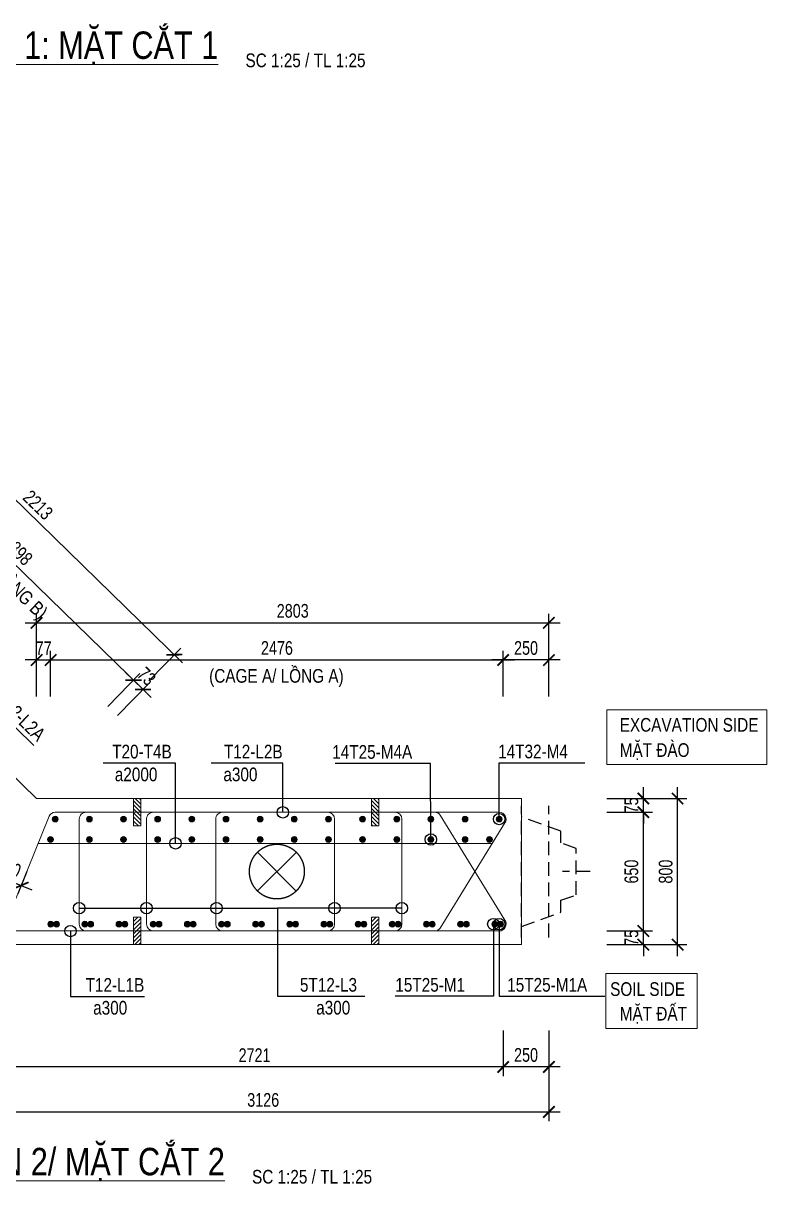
# Model space of a CAD drawing. Header units: millimetres. Extents: x 2611025 to 4139346, y -89870 to 101087.
# Drawn here: x 3756656 to 3772927, y -43568 to -18153 of the extents above; entities that cross this region are included whole.
import ezdxf
from ezdxf.enums import TextEntityAlignment as Align

# ---------------------------------------------------------------- set-up
doc = ezdxf.new("R2010")
doc.units = ezdxf.units.MM
doc.header["$LTSCALE"] = 1200
doc.header["$PDMODE"] = 35
doc.linetypes.add('CENTER', pattern=[2, 1.25, -0.25, 0.25, -0.25])
doc.linetypes.add('HIDDEN', pattern=[0.375, 0.25, -0.125])
for name, color, linetype in [('2', 3, 'Continuous'), ('CDC.04.HIDDEN', 8, 'HIDDEN'), ('MIE', 5, 'HIDDEN')]:
    doc.layers.add(name, color=color, linetype=linetype)
for name, color, linetype, lineweight in [('5', 5, 'Continuous', 13), ('BOUND', 3, 'Continuous', 20), ('CWS', 8, 'HIDDEN', 9), ('ENOTE', 2, 'Continuous', 15), ('GRID', 74, 'CENTER', 15), ('K-THUOC', 1, 'Continuous', 18), ('LEADER', 8, 'Continuous', 9), ('MCT', 6, 'Continuous', 20), ('TEXTEN', 3, 'Continuous', 13), ('TEXTMA', 2, 'Continuous', 13), ('TEXTVN', 2, 'Continuous', 20), ('TIE', 4, 'Continuous', 13)]:
    doc.layers.add(name, color=color, linetype=linetype, lineweight=lineweight)
doc.styles.add('DB_Arial', font='arial.ttf', dxfattribs={"width": 0.8})
doc.styles.add('SMTEXT', font='arial.ttf', dxfattribs={"width": 0.75})
doc.dimstyles.new('BSV25', dxfattribs={"dimtxt": 300, "dimasz": 250, "dimexe": 200, "dimexo": 0, "dimgap": 108, "dimtad": 1, "dimdec": 0, "dimlfac": 0.25, "dimdsep": 46, "dimtxsty": 'SMTEXT', "dimblk": 'ARCHTICK', "dimcen": 100, "dimdle": 250, "dimclrd": 256, "dimclre": 256, "dimclrt": 2, "dimadec": 0, "dimazin": 0, "dimtfac": 1, "dimtdec": 0, "dimtix": 1, "dimtmove": 2, "dimatfit": 3, "dimfxl": 800, "dimfxlon": 1, "dimtolj": 1, "dimtzin": 0, "dimarcsym": 0})

# ---------------------------------------------------------------- blocks, each defined once
blk = doc.blocks.new('mct1')
at = {"lineweight": 9}
h = blk.add_hatch(color=256, dxfattribs=at)
h.dxf.hatch_style = 1
h.paths.add_polyline_path([(-16, 0, 1), (16, 0, 1)])
blk.add_circle((0, 0), 16, dxfattribs=at)
blk = doc.blocks.new('_ArchTick')
at = {"color": 0, "linetype": 'ByBlock', "const_width": 0.15}
blk.add_lwpolyline([(-0.5, -0.5), (0.5, 0.5)], dxfattribs=at)
blk = doc.blocks.new('*D1222')
at = {"layer": 'Defpoints', "color": 0, "transparency": 16777216}
for p in [(3767619.285764405, -35131.32623170863), (3770976.381766507, -35131.32623170863), (3767619.285764405, -38331.32623170863)]:
    blk.add_point(p, dxfattribs=at)
at = {"layer": 'K-THUOC', "lineweight": -2, "transparency": 16777216}
for p, q in [((3770976.381766507, -38581.32623170863), (3770976.381766507, -34881.32623170863)), ((3770176.381766507, -35131.32623170863), (3771176.381766507, -35131.32623170863)), ((3770176.381766507, -38331.32623170863), (3771176.381766507, -38331.32623170863))]:
    blk.add_line(p, q, dxfattribs=at)
at = {"layer": 'K-THUOC', "lineweight": -2, "transparency": 16777216, "xscale": 250, "yscale": 250, "zscale": 250}
for p, rotation in [((3770976.381766507, -35131.32623170863), 90), ((3770976.381766507, -38331.32623170863), 270)]:
    blk.add_blockref('_ArchTick', p, dxfattribs=dict(at, rotation=rotation))
at = {"layer": 'K-THUOC', "color": 2, "transparency": 16777216, "insert": (3770715.20987019, -36731.32623170803), "char_height": 300, "attachment_point": 5, "rotation": 90, "style": 'SMTEXT'}
blk.add_mtext('\\A1;800', dxfattribs=at)
blk = doc.blocks.new('*D1223')
at = {"layer": 'Defpoints', "color": 0, "transparency": 16777216}
for p in [(3767619.285764405, -38031.32623170863), (3770226.381766507, -38031.32623170863), (3767619.285764405, -38331.32623170863)]:
    blk.add_point(p, dxfattribs=at)
at = {"layer": 'K-THUOC', "lineweight": -2, "transparency": 16777216}
for p, q in [((3770226.381766507, -38031.32623170863), (3770226.381766507, -37781.32623170863)), ((3769426.381766507, -38031.32623170863), (3770426.381766507, -38031.32623170863)), ((3770226.381766507, -38331.32623170863), (3770226.381766507, -38031.32623170863)), ((3769426.381766507, -38331.32623170863), (3770426.381766507, -38331.32623170863)), ((3770226.381766507, -38331.32623170863), (3770226.381766507, -38581.32623170863))]:
    blk.add_line(p, q, dxfattribs=at)
at = {"layer": 'K-THUOC', "lineweight": -2, "transparency": 16777216, "xscale": 250, "yscale": 250, "zscale": 250}
for p, rotation in [((3770226.381766507, -38031.32623170863), 270), ((3770226.381766507, -38331.32623170863), 90)]:
    blk.add_blockref('_ArchTick', p, dxfattribs=dict(at, rotation=rotation))
at = {"layer": 'K-THUOC', "color": 2, "transparency": 16777216, "insert": (3769965.823785606, -38181.32623170803), "char_height": 300, "attachment_point": 5, "rotation": 90, "style": 'SMTEXT'}
blk.add_mtext('\\A1;75', dxfattribs=at)
blk = doc.blocks.new('*D1224')
at = {"layer": 'Defpoints', "color": 0, "transparency": 16777216}
for p in [(3767619.285764405, -35431.32623170863), (3770226.381766507, -35431.32623170863), (3767619.285764405, -38031.32623170863)]:
    blk.add_point(p, dxfattribs=at)
at = {"layer": 'K-THUOC', "lineweight": -2, "transparency": 16777216}
for p, q in [((3770226.381766507, -38281.32623170863), (3770226.381766507, -35181.32623170863)), ((3769426.381766507, -35431.32623170863), (3770426.381766507, -35431.32623170863)), ((3769426.381766507, -38031.32623170863), (3770426.381766507, -38031.32623170863))]:
    blk.add_line(p, q, dxfattribs=at)
at = {"layer": 'K-THUOC', "lineweight": -2, "transparency": 16777216, "xscale": 250, "yscale": 250, "zscale": 250}
for p, rotation in [((3770226.381766507, -35431.32623170863), 90), ((3770226.381766507, -38031.32623170863), 270)]:
    blk.add_blockref('_ArchTick', p, dxfattribs=dict(at, rotation=rotation))
at = {"layer": 'K-THUOC', "color": 2, "transparency": 16777216, "insert": (3769965.20987019, -36731.32623170803), "char_height": 300, "attachment_point": 5, "rotation": 90, "style": 'SMTEXT'}
blk.add_mtext('\\A1;650', dxfattribs=at)
blk = doc.blocks.new('*D1225')
at = {"layer": 'Defpoints', "color": 0, "transparency": 16777216}
for p in [(3767619.285764405, -35131.32623170863), (3770226.381766507, -35131.32623170863), (3767619.285764405, -35431.32623170863)]:
    blk.add_point(p, dxfattribs=at)
at = {"layer": 'K-THUOC', "lineweight": -2, "transparency": 16777216}
for p, q in [((3770226.381766507, -35131.32623170863), (3770226.381766507, -34881.32623170863)), ((3769426.381766507, -35131.32623170863), (3770426.381766507, -35131.32623170863)), ((3770226.381766507, -35431.32623170863), (3770226.381766507, -35131.32623170863)), ((3769426.381766507, -35431.32623170863), (3770426.381766507, -35431.32623170863)), ((3770226.381766507, -35431.32623170863), (3770226.381766507, -35681.32623170863))]:
    blk.add_line(p, q, dxfattribs=at)
at = {"layer": 'K-THUOC', "lineweight": -2, "transparency": 16777216, "xscale": 250, "yscale": 250, "zscale": 250}
for p, rotation in [((3770226.381766507, -35131.32623170863), 270), ((3770226.381766507, -35431.32623170863), 90)]:
    blk.add_blockref('_ArchTick', p, dxfattribs=dict(at, rotation=rotation))
at = {"layer": 'K-THUOC', "color": 2, "transparency": 16777216, "insert": (3769965.823785606, -35281.32623170803), "char_height": 300, "attachment_point": 5, "rotation": 90, "style": 'SMTEXT'}
blk.add_mtext('\\A1;75', dxfattribs=at)
blk = doc.blocks.new('sp')
at = {"layer": '5', "lineweight": 20}
h = blk.add_hatch(dxfattribs=at)
h.set_pattern_fill('ANSI31', color=256, scale=500)
h.set_pattern_definition([(45, (0, 0), (-44.19417382415922, 44.19417382415922), [])])
h.paths.add_polyline_path([(80, 300), (-80, 300), (-80, -300), (80, -300)])
blk.add_lwpolyline([(-80, -300), (80, -300), (80, 300), (-80, 300)], close=True, dxfattribs=at)
blk = doc.blocks.new('tremie')
at = {"layer": 'MIE', "color": 74, "ltscale": 1000}
for p, q in [((424.2640687227249, -424.2640687111998), (-424.2640687087551, 424.2640687113162)), ((424.2640687217936, 424.2640687118983), (-424.2640687078238, -424.2640687117819))]:
    blk.add_line(p, q, dxfattribs=at)
at = {"layer": 'MIE', "ltscale": 500}
blk.add_circle((0, 0), 600, dxfattribs=at)
blk = doc.blocks.new('*D1342')
at = {"layer": 'Defpoints', "color": 0, "transparency": 16777216}
for p in [(3755994.478497312, -36427.61090330384), (3756735.150953821, -36726.82951667719), (3756611.048945527, -37034.02611218649)]:
    blk.add_point(p, dxfattribs=at)
at = {"layer": 'K-THUOC', "lineweight": -2, "transparency": 16777216}
for p, q in [((3755994.478497312, -36427.61090330384), (3755795.462161961, -36920.24709437368)), ((3755638.576994566, -36641.16458999296), (3756842.848439978, -37127.66902100644)), ((3756735.150953821, -36726.82951667719), (3756536.13461847, -37219.46570774727))]:
    blk.add_line(p, q, dxfattribs=at)
at = {"layer": 'K-THUOC', "lineweight": -2, "transparency": 16777216, "xscale": 250, "yscale": 250, "zscale": 250}
for p, rotation in [((3755870.376489017, -36734.80749881291), 158.0021602386664), ((3756611.048945527, -37034.02611218649), 338.0021602386664)]:
    blk.add_blockref('_ArchTick', p, dxfattribs=dict(at, rotation=rotation))
at = {"layer": 'K-THUOC', "color": 2, "transparency": 16777216, "insert": (3756338.540301564, -36642.2587513756), "char_height": 300, "attachment_point": 5, "rotation": 338.0021602386664, "style": 'SMTEXT'}
blk.add_mtext('\\A1;200', dxfattribs=at)
blk = doc.blocks.new('*U1212')
at = {"layer": 'MCT', "xscale": -4, "yscale": 4, "zscale": 4, "rotation": 180}
blk.add_blockref('mct1', (0, 0), dxfattribs=at)
blk = doc.blocks.new('*U1213')
at = {"layer": '2', "color": 0, "linetype": 'ByBlock', "lineweight": -2, "transparency": 16777216}
for p in [(0, 0), (747.3746517461079, 0), (1494.749303492216, 0), (2242.123955238324, 0), (2989.498606984432, 0), (3736.873258730539, 0), (4484.247910476648, 0), (5231.622562222756, 0), (5978.997213968863, 0), (6726.371865714971, 0), (7473.746517461079, 0), (8221.121169207187, 0), (8968.495820953296, 0), (9715.870472699404, 0)]:
    blk.add_blockref('*U1212', p, dxfattribs=at)
blk = doc.blocks.new('*U1214')
at = {"layer": 'MCT', "xscale": -4, "yscale": 4, "zscale": 4, "rotation": 180}
blk.add_blockref('mct1', (0, 0), dxfattribs=at)
blk = doc.blocks.new('*U1215')
at = {"layer": '2', "color": 0, "linetype": 'ByBlock', "lineweight": -2, "transparency": 16777216}
for p in [(0, 0), (747.3746517461079, 0), (1494.749303492216, 0), (2242.123955238324, 0), (2989.498606984432, 0), (3736.873258730539, 0), (4484.247910476648, 0), (5231.622562222756, 0), (5978.997213968863, 0), (6726.371865714971, 0), (7473.746517461079, 0), (8221.121169207187, 0), (8968.495820953296, 0), (9715.870472699404, 0)]:
    blk.add_blockref('*U1214', p, dxfattribs=at)
blk = doc.blocks.new('*U1216')
at = {"layer": 'MCT', "xscale": -4, "yscale": 4, "zscale": 4, "rotation": 180}
blk.add_blockref('mct1', (0, 0), dxfattribs=at)
blk = doc.blocks.new('*U1217')
at = {"layer": '2', "color": 0, "linetype": 'ByBlock', "lineweight": -2, "transparency": 16777216}
for p in [(0, 0), (747.3746517461079, 0), (1494.749303492216, 0), (2242.123955238324, 0), (2989.498606984432, 0), (3736.873258730539, 0), (4484.247910476648, 0), (5231.622562222756, 0), (5978.997213968863, 0), (6726.371865714971, 0), (7473.746517461079, 0), (8221.121169207187, 0), (8968.495820953296, 0), (9715.870472699404, 0)]:
    blk.add_blockref('*U1216', p, dxfattribs=at)
blk = doc.blocks.new('cws800')
at = {"layer": 'CDC.04.HIDDEN'}
for p, q in [((-599.9999999998836, 1440.217173506608), (-599.9999999998836, -1440.217173506608)), ((0, 1440.217173506608), (0, -1440.217173506608))]:
    blk.add_line(p, q, dxfattribs=at)
for points in [[(0, 1200), (-860, 888.2171735063894), (-860, 627.473455327563), (-1199.999999999767, 507.1904364598886), (-1199.999999999767, -507.1904364598886), (-859.9999999997672, -627.473455327854), (-859.9999999997672, -888.217173506433), (0, -1200)], [(-1499.999999999767, 0), (-899.9999999997672, 0)]]:
    blk.add_lwpolyline(points, dxfattribs=at)
blk = doc.blocks.new('*D1447')
at = {"layer": 'Defpoints', "color": 0, "transparency": 16777216}
for p in [(3767159.245732358, -32097.68626491539), (3757255.991036091, -35131.32623170491), (3767159.245732358, -35581.32623168692)]:
    blk.add_point(p, dxfattribs=at)
at = {"layer": 'K-THUOC', "lineweight": -2, "transparency": 16777216}
for p, q in [((3757255.991036091, -32897.68626491539), (3757255.991036091, -31897.68626491539)), ((3767159.245732358, -32897.68626491539), (3767159.245732358, -31897.68626491539)), ((3757005.991036091, -32097.68626491539), (3767409.245732358, -32097.68626491539))]:
    blk.add_line(p, q, dxfattribs=at)
at = {"layer": 'K-THUOC', "lineweight": -2, "transparency": 16777216, "xscale": 250, "yscale": 250, "zscale": 250, "rotation": 180}
blk.add_blockref('_ArchTick', (3757255.991036091, -32097.68626491539), dxfattribs=at)
at = {"layer": 'K-THUOC', "lineweight": -2, "transparency": 16777216, "xscale": 250, "yscale": 250, "zscale": 250}
blk.add_blockref('_ArchTick', (3767159.245732358, -32097.68626491539), dxfattribs=at)
at = {"layer": 'K-THUOC', "color": 2, "transparency": 16777216, "insert": (3762207.618384225, -31836.51436859888), "char_height": 300, "attachment_point": 5, "style": 'SMTEXT'}
blk.add_mtext('\\A1;2476', dxfattribs=at)
blk = doc.blocks.new('*D1448')
at = {"layer": 'Defpoints', "color": 0, "transparency": 16777216}
for p in [(3767159.245732358, -32097.68626491539), (3768159.245732359, -35131.32623170491), (3767159.245732358, -35581.32623168692)]:
    blk.add_point(p, dxfattribs=at)
at = {"layer": 'K-THUOC', "lineweight": -2, "transparency": 16777216}
for p, q in [((3767159.245732358, -32897.68626491539), (3767159.245732358, -31897.68626491539)), ((3768159.245732359, -32897.68626491539), (3768159.245732359, -31897.68626491539)), ((3768409.245732359, -32097.68626491539), (3766909.245732358, -32097.68626491539))]:
    blk.add_line(p, q, dxfattribs=at)
at = {"layer": 'K-THUOC', "lineweight": -2, "transparency": 16777216, "xscale": 250, "yscale": 250, "zscale": 250, "rotation": 180}
blk.add_blockref('_ArchTick', (3767159.245732358, -32097.68626491539), dxfattribs=at)
at = {"layer": 'K-THUOC', "lineweight": -2, "transparency": 16777216, "xscale": 250, "yscale": 250, "zscale": 250}
blk.add_blockref('_ArchTick', (3768159.245732359, -32097.68626491539), dxfattribs=at)
at = {"layer": 'K-THUOC', "color": 2, "transparency": 16777216, "insert": (3767659.245732359, -31836.51436859888), "char_height": 300, "attachment_point": 5, "style": 'SMTEXT'}
blk.add_mtext('\\A1;250', dxfattribs=at)
blk = doc.blocks.new('*D1449')
at = {"layer": 'Defpoints', "color": 0, "transparency": 16777216}
for p in [(3751197.115370833, -29737.13724681991), (3759068.899400213, -32540.28554985113), (3756739.321193351, -34927.38420626568)]:
    blk.add_point(p, dxfattribs=at)
at = {"layer": 'K-THUOC', "lineweight": -2, "transparency": 16777216}
for p, q in [((3753077.121692351, -27810.711016129), (3753775.553286317, -27095.03419762058)), ((3753456.947762896, -27063.56166283088), (3759247.81860484, -32714.89344834257)), ((3758510.15412504, -33112.82700465783), (3759208.585719006, -32397.1501861494))]:
    blk.add_line(p, q, dxfattribs=at)
at = {"layer": 'K-THUOC', "lineweight": -2, "transparency": 16777216, "xscale": 250, "yscale": 250, "zscale": 250}
for p, rotation in [((3753635.866967523, -27238.16956132231), 135.698694382983), ((3759068.899400213, -32540.28554985113), 315.698694382983)]:
    blk.add_blockref('_ArchTick', p, dxfattribs=dict(at, rotation=rotation))
at = {"layer": 'K-THUOC', "color": 2, "transparency": 16777216, "insert": (3756534.793887712, -29702.31288374728), "char_height": 300, "attachment_point": 5, "rotation": 315.69869438298304, "style": 'SMTEXT'}
blk.add_mtext('\\A1;1898', dxfattribs=at)
blk = doc.blocks.new('*D1451')
at = {"layer": 'Defpoints', "color": 0, "transparency": 16777216}
for p in [(3759277.877031216, -32744.22757529118), (3756739.321193351, -34927.38420626568), (3756948.298824354, -35131.32623170526)]:
    blk.add_point(p, dxfattribs=at)
at = {"layer": 'K-THUOC', "lineweight": -2, "transparency": 16777216}
for p, q in [((3758510.154125039, -33112.82700465969), (3759208.585719004, -32397.1501861515)), ((3759068.899400211, -32540.28554985323), (3758889.980195585, -32365.6776513618)), ((3758719.131756043, -33316.76903009764), (3759417.563350009, -32601.09221158945)), ((3759068.899400211, -32540.28554985323), (3759277.877031216, -32744.22757529118)), ((3759277.877031216, -32744.22757529118), (3759456.796235843, -32918.83547378262))]:
    blk.add_line(p, q, dxfattribs=at)
at = {"layer": 'K-THUOC', "lineweight": -2, "transparency": 16777216, "xscale": 250, "yscale": 250, "zscale": 250}
for p, rotation in [((3759068.899400211, -32540.28554985323), 315.698694382983), ((3759277.877031216, -32744.22757529118), 135.698694382983)]:
    blk.add_blockref('_ArchTick', p, dxfattribs=dict(at, rotation=rotation))
at = {"layer": 'K-THUOC', "color": 2, "transparency": 16777216, "insert": (3759355.870382545, -32455.26866322756), "char_height": 300, "attachment_point": 5, "rotation": 315.69869438298304, "style": 'SMTEXT'}
blk.add_mtext('\\A1;73', dxfattribs=at)
blk = doc.blocks.new('*D1456')
at = {"layer": 'Defpoints', "color": 0, "transparency": 16777216}
for p in [(3767159.243352923, -37882.17111357115), (3768159.245732358, -38171.54340520414), (3767159.243352923, -41009.82056712767)]:
    blk.add_point(p, dxfattribs=at)
at = {"layer": 'K-THUOC', "lineweight": -2, "transparency": 16777216}
for p, q in [((3767159.243352923, -40209.82056712767), (3767159.243352923, -41209.82056712767)), ((3768159.245732358, -40209.82056712767), (3768159.245732358, -41209.82056712767)), ((3768409.245732358, -41009.82056712767), (3766909.243352923, -41009.82056712767))]:
    blk.add_line(p, q, dxfattribs=at)
at = {"layer": 'K-THUOC', "lineweight": -2, "transparency": 16777216, "xscale": 250, "yscale": 250, "zscale": 250, "rotation": 180}
blk.add_blockref('_ArchTick', (3767159.243352923, -41009.82056712767), dxfattribs=at)
at = {"layer": 'K-THUOC', "lineweight": -2, "transparency": 16777216, "xscale": 250, "yscale": 250, "zscale": 250}
blk.add_blockref('_ArchTick', (3768159.245732358, -41009.82056712767), dxfattribs=at)
at = {"layer": 'K-THUOC', "color": 2, "transparency": 16777216, "insert": (3767659.244542641, -40748.64867081116), "char_height": 300, "attachment_point": 5, "style": 'SMTEXT'}
blk.add_mtext('\\A1;250', dxfattribs=at)
blk = doc.blocks.new('*D1457')
at = {"layer": 'Defpoints', "color": 0, "transparency": 16777216}
for p in [(3767159.243352923, -37882.17111357115), (3756276.637379336, -38331.32623169001), (3756276.637379336, -41009.82056712767)]:
    blk.add_point(p, dxfattribs=at)
at = {"layer": 'K-THUOC', "lineweight": -2, "transparency": 16777216}
for p, q in [((3756276.637379336, -40209.82056712767), (3756276.637379336, -41209.82056712767)), ((3767159.243352923, -40209.82056712767), (3767159.243352923, -41209.82056712767)), ((3767409.243352923, -41009.82056712767), (3756026.637379336, -41009.82056712767))]:
    blk.add_line(p, q, dxfattribs=at)
at = {"layer": 'K-THUOC', "lineweight": -2, "transparency": 16777216, "xscale": 250, "yscale": 250, "zscale": 250, "rotation": 180}
blk.add_blockref('_ArchTick', (3756276.637379336, -41009.82056712767), dxfattribs=at)
at = {"layer": 'K-THUOC', "lineweight": -2, "transparency": 16777216, "xscale": 250, "yscale": 250, "zscale": 250}
blk.add_blockref('_ArchTick', (3767159.243352923, -41009.82056712767), dxfattribs=at)
at = {"layer": 'K-THUOC', "color": 2, "transparency": 16777216, "insert": (3761717.940366129, -40751.20665171157), "char_height": 300, "attachment_point": 5, "style": 'SMTEXT'}
blk.add_mtext('\\A1;2721', dxfattribs=at)
blk = doc.blocks.new('*D1459')
at = {"layer": 'Defpoints', "color": 0, "transparency": 16777216}
for p in [(3755655.555244775, -38331.32623169001), (3768159.245732358, -38171.5434052042), (3768159.245732358, -41994.74938533828)]:
    blk.add_point(p, dxfattribs=at)
at = {"layer": 'K-THUOC', "lineweight": -2, "transparency": 16777216}
for p, q in [((3755655.555244775, -41194.74938533828), (3755655.555244775, -42194.74938533828)), ((3768159.245732358, -41194.74938533828), (3768159.245732358, -42194.74938533828)), ((3755405.555244775, -41994.74938533828), (3768409.245732358, -41994.74938533828))]:
    blk.add_line(p, q, dxfattribs=at)
at = {"layer": 'K-THUOC', "lineweight": -2, "transparency": 16777216, "xscale": 250, "yscale": 250, "zscale": 250, "rotation": 180}
blk.add_blockref('_ArchTick', (3755655.555244775, -41994.74938533828), dxfattribs=at)
at = {"layer": 'K-THUOC', "lineweight": -2, "transparency": 16777216, "xscale": 250, "yscale": 250, "zscale": 250}
blk.add_blockref('_ArchTick', (3768159.245732358, -41994.74938533828), dxfattribs=at)
at = {"layer": 'K-THUOC', "color": 2, "transparency": 16777216, "insert": (3761907.400488567, -41733.47516978575), "char_height": 300, "attachment_point": 5, "style": 'SMTEXT'}
blk.add_mtext('\\A1;3126', dxfattribs=at)
blk = doc.blocks.new('*D1460')
at = {"layer": 'Defpoints', "color": 0, "transparency": 16777216}
for p in [(3750583.448081877, -28919.8453865971), (3759963.154566672, -31981.89487018879), (3756918.240397958, -35101.99210479669)]:
    blk.add_point(p, dxfattribs=at)
at = {"layer": 'K-THUOC', "lineweight": -2, "transparency": 16777216}
for p, q in [((3753069.61697537, -26372.28960684524), (3753768.048569336, -25656.61278833682)), ((3753449.443045916, -25625.14025354688), (3760142.073771299, -32156.50276868045)), ((3759404.409291499, -32554.43632499548), (3760102.840885465, -31838.75950648705))]:
    blk.add_line(p, q, dxfattribs=at)
at = {"layer": 'K-THUOC', "lineweight": -2, "transparency": 16777216, "xscale": 250, "yscale": 250, "zscale": 250}
for p, rotation in [((3753628.362250543, -25799.74815203855), 135.698694382983), ((3759963.154566672, -31981.89487018879), 315.698694382983)]:
    blk.add_blockref('_ArchTick', p, dxfattribs=dict(at, rotation=rotation))
at = {"layer": 'K-THUOC', "color": 2, "transparency": 16777216, "insert": (3756978.240575438, -28703.83361176914), "char_height": 300, "attachment_point": 5, "rotation": 315.69869438298304, "style": 'SMTEXT'}
blk.add_mtext('\\A1;2213', dxfattribs=at)
blk = doc.blocks.new('*D1461')
at = {"layer": 'Defpoints', "color": 0, "transparency": 16777216}
for p in [(3757255.991036091, -32097.68626491539), (3756948.298824354, -35131.32623170491), (3757255.991036091, -35131.32623170491)]:
    blk.add_point(p, dxfattribs=at)
at = {"layer": 'K-THUOC', "lineweight": -2, "transparency": 16777216}
for p, q in [((3756948.298824354, -32897.68626491539), (3756948.298824354, -31897.68626491539)), ((3757255.991036091, -32897.68626491539), (3757255.991036091, -31897.68626491539)), ((3756948.298824354, -32097.68626491539), (3756698.298824354, -32097.68626491539)), ((3756948.298824354, -32097.68626491539), (3757255.991036091, -32097.68626491539)), ((3757255.991036091, -32097.68626491539), (3757505.991036091, -32097.68626491539))]:
    blk.add_line(p, q, dxfattribs=at)
at = {"layer": 'K-THUOC', "lineweight": -2, "transparency": 16777216, "xscale": 250, "yscale": 250, "zscale": 250}
blk.add_blockref('_ArchTick', (3756948.298824354, -32097.68626491539), dxfattribs=at)
at = {"layer": 'K-THUOC', "lineweight": -2, "transparency": 16777216, "xscale": 250, "yscale": 250, "zscale": 250, "rotation": 180}
blk.add_blockref('_ArchTick', (3757255.991036091, -32097.68626491539), dxfattribs=at)
at = {"layer": 'K-THUOC', "color": 2, "transparency": 16777216, "insert": (3757102.144930223, -31839.68626491539), "char_height": 300, "attachment_point": 5, "style": 'SMTEXT'}
blk.add_mtext('\\A1;77', dxfattribs=at)
blk = doc.blocks.new('*D1462')
at = {"layer": 'Defpoints', "color": 0, "transparency": 16777216}
for p in [(3768159.245732359, -31284.74259795249), (3756948.298824354, -35131.32623170491), (3768159.245732359, -35131.32623170491)]:
    blk.add_point(p, dxfattribs=at)
at = {"layer": 'K-THUOC', "lineweight": -2, "transparency": 16777216}
for p, q in [((3756948.298824354, -32084.74259795249), (3756948.298824354, -31084.74259795249)), ((3768159.245732359, -32084.74259795249), (3768159.245732359, -31084.74259795249)), ((3756698.298824354, -31284.74259795249), (3768409.245732359, -31284.74259795249))]:
    blk.add_line(p, q, dxfattribs=at)
at = {"layer": 'K-THUOC', "lineweight": -2, "transparency": 16777216, "xscale": 250, "yscale": 250, "zscale": 250, "rotation": 180}
blk.add_blockref('_ArchTick', (3756948.298824354, -31284.74259795249), dxfattribs=at)
at = {"layer": 'K-THUOC', "lineweight": -2, "transparency": 16777216, "xscale": 250, "yscale": 250, "zscale": 250}
blk.add_blockref('_ArchTick', (3768159.245732359, -31284.74259795249), dxfattribs=at)
at = {"layer": 'K-THUOC', "color": 2, "transparency": 16777216, "insert": (3762553.772278356, -31023.46838239996), "char_height": 300, "attachment_point": 5, "style": 'SMTEXT'}
blk.add_mtext('\\A1;2803', dxfattribs=at)

msp = doc.modelspace()

# ---------------------------------------------------------------- linework, layer by layer
at = {"layer": 'BOUND'}
msp.add_lwpolyline([(3756210.122120421, -38331.32623169001), (3767559.245732358, -38331.32623169001), (3767559.245732358, -35131.32623170502), (3756948.298824354, -35131.32623170479), (3750161.205851042, -28507.77766738868), (3747931.072719034, -30792.97581500234), (3755655.555244775, -38331.32623169007)], dxfattribs=at)
at = {"layer": 'TEXTEN'}
for points in [[(3772927.123555447, -34388.23770923133), (3772927.123555447, -33188.23770923133), (3769427.123555447, -33188.23770923133), (3769427.123555447, -34388.23770923133)], [(3769406.821166647, -40164.98444270028), (3769406.821166647, -38964.98444270028), (3771406.821166647, -38964.98444270028), (3771406.821166647, -40164.98444270028)]]:
    msp.add_lwpolyline(points, close=True, dxfattribs=at)
at = {"layer": 'TIE'}
msp.add_line((3756983.017258439, -36113.27228286222), (3766921.129521643, -36113.27228286222), dxfattribs=at)
at = {"layer": 'TIE', "lineweight": 20}
msp.add_lwpolyline([(3762337.520998149, -38031.32623168558), (3765660.05336492, -38031.32623168675, 0.2445989541750316), (3765782.893857712, -37967.40882766095), (3767194.658563579, -35667.40882766095, 0.6069433396910635), (3767071.818070787, -35431.32623168675), (3757355.644615651, -35431.32623168675, 0.3057409883575072), (3757222.128106846, -35521.38791620976), (3756288.120870531, -37833.38791620824, 0.531697341075978), (3756421.637379336, -38031.32623168558), (3767071.818070787, -38031.32623168675, 0.6069433397085201), (3767194.658563579, -37795.24363571254), (3765782.89385772, -35495.24363571254, 0.2445989541651142), (3765660.053364927, -35431.32623168675), (3762337.520998156, -35431.32623168558)], format="xyb", dxfattribs=at)
at = {"layer": 'TIE'}
for points in [[(3758480.89930901, -38031.32623168535), (3758030.89930901, -38031.32623168558, -0.414213562373095), (3757880.899309009, -37881.32623168582), (3757880.899309008, -35581.32623168582, -0.414213562373095), (3758030.899309008, -35431.32623168558), (3758480.899309008, -35431.32623168535)], [(3759953.494766349, -38031.32623168558), (3759503.494766349, -38031.32623168582, -0.414213562373095), (3759353.494766348, -37881.32623168605), (3759353.494766347, -35581.32623168605, -0.414213562373095), (3759503.494766347, -35431.32623168582), (3759953.494766347, -35431.32623168558)], [(3761467.993368857, -38031.32623168558), (3761017.993368857, -38031.32623168593, -0.414213562373095), (3760867.993368856, -37881.32623168605), (3760867.993368855, -35581.32623168605, -0.414213562373095), (3761017.993368855, -35431.32623168593), (3761467.993368855, -35431.32623168558)], [(3762869.365728023, -38031.32623168628), (3763319.365728023, -38031.32623168675, 0.414213562373095), (3763469.365728024, -37881.32623168675), (3763469.365728025, -35581.32623168675, 0.414213562373095), (3763319.365728025, -35431.32623168675), (3762869.365728025, -35431.32623168628)], [(3764341.961185362, -38031.32623168651), (3764791.961185362, -38031.32623168698, 0.414213562373095), (3764941.961185363, -37881.32623168698), (3764941.961185364, -35581.32623168698, 0.414213562373095), (3764791.961185364, -35431.32623168698), (3764341.961185364, -35431.32623168651)]]:
    msp.add_lwpolyline(points, format="xyb", dxfattribs=at)

# ---------------------------------------------------------------- block references
at = {"layer": '2'}
for name, p in [('*U1213', (3757355.947598083, -35581.32623168512)), ('*U1217', (3757257.412586417, -37883.68096222531)), ('*U1215', (3757385.409645419, -37884.54865267139))]:
    msp.add_blockref(name, p, dxfattribs=at)
at = {"layer": 'CWS', "rotation": 180}
msp.add_blockref('cws800', (3767559.245732358, -36731.32623169757), dxfattribs=at)
at = {"layer": 'ENOTE', "xscale": -1}
for p in [(3759151.160414795, -35431.32623170479), (3764357.916974875, -35431.32623170491)]:
    msp.add_blockref('sp', p, dxfattribs=at)
at = {"layer": 'ENOTE', "rotation": 180}
for p in [(3759151.160414795, -38031.32623171259), (3764357.916974875, -38031.32623171248)]:
    msp.add_blockref('sp', p, dxfattribs=at)
at = {"layer": 'GRID', "rotation": 269.6724061558663}
msp.add_blockref('tremie', (3762206.563666904, -36731.3262316793), dxfattribs=at)
at = {"layer": 'MCT', "xscale": -4, "yscale": 4, "zscale": 4, "rotation": 180}
for p in [(3757355.947598083, -35581.32623168512), (3757252.387918186, -36029.32417658716), (3758103.322249829, -36029.32417658705), (3758850.696901575, -36029.32417658705), (3759598.071553321, -36029.32417658705), (3760345.446205067, -36029.32417658705), (3761092.820856813, -36029.32417658705), (3761840.195508559, -36029.32417658705), (3762587.570160306, -36029.32417658705), (3763334.944812051, -36029.32417658705), (3764082.319463798, -36029.32417658705), (3764829.694115544, -36029.32417658705), (3765577.06876729, -36029.32417658705), (3766324.443419036, -36029.32417658705), (3766858.826108831, -36029.32417658705)]:
    msp.add_blockref('mct1', p, dxfattribs=at)

# ---------------------------------------------------------------- texts
at = {"layer": 'TEXTEN', "style": 'DB_Arial', "width": 0.8}
msp.add_text('T12-L2A', height=300, rotation=315.7092411601129, dxfattribs=at).set_placement((3756960.527485094, -33901.9157112781), align=Align.RIGHT)
for s, p in [('T20-T4B', (3759906.26861054, -34253.90706622635)), ('T12-L2B', (3762332.508576508, -34253.90706622542)), ('T12-L1B', (3759306.381921951, -39363.90706623427)), ('5T12-L3', (3763959.872541852, -39361.32623168349)), ('a300', (3763812.539258681, -39861.32623168349))]:
    msp.add_text(s, height=300, dxfattribs=at).set_placement(p, align=Align.RIGHT)
for s, p in [('a2000', (3758659.987098127, -34753.90706622542)), ('a300', (3761036.06617029, -34753.90706622589)), ('a300', (3758186.381921951, -39863.90706623334))]:
    msp.add_text(s, height=300, dxfattribs=at).set_placement(p)
at = {"layer": 'TEXTMA', "style": 'DB_Arial', "width": 0.8}
for s, p in [('14T25-M4A', (3763418.022234852, -34261.25448187871)), ('14T32-M4', (3767048.132030428, -34251.32623168791)), ('15T25-M1', (3764798.302730343, -39361.32623168349)), ('15T25-M1A', (3767247.151511174, -39361.32623168488))]:
    msp.add_text(s, height=300, dxfattribs=at).set_placement(p)
at = {"layer": 'TEXTVN', "lineweight": 20, "style": 'DB_Arial', "width": 0.8}
for s, p in [('%%USECTION 1: MẶT CẮT 1', (3760923.919330661, -18934.36465766339, -5.190219204062598e-05)), ('%%USECTION 2/ MẶT CẮT 2', (3761067.91933066, -43381.77667417296, -5.190219204062599e-05))]:
    msp.add_text(s, height=600, dxfattribs=at).set_placement(p, align=Align.RIGHT)
for p in [(3761518.986942207, -19116.60506207764, -5.190219204062598e-05), (3761662.986942206, -43564.0170785872, -5.190219204062599e-05)]:
    msp.add_text('SC 1:25 / TL 1:25', height=300, dxfattribs=at).set_placement(p)
at = {"layer": 'TEXTVN', "style": 'DB_Arial', "width": 0.8}
msp.add_text('(CAGE B/ LỒNG B)', height=300, rotation=315.6986943837312, dxfattribs=at).set_placement((3754903.93407381, -29171.71008987317, 5.190219204062598e-05))
for s, p in [('(CAGE A/ LỒNG A)', (3760724.862202291, -32595.81826855254, 5.190219204062598e-05)), ('EXCAVATION SIDE', (3769709.105779638, -33667.82029720873)), ('MẶT ĐÀO', (3769709.105779638, -34220.46182646556)), ('MẶT ĐẤT', (3769709.105779638, -39993.36473354721))]:
    msp.add_text(s, height=300, dxfattribs=at).set_placement(p)
msp.add_text('SOIL SIDE', height=300, dxfattribs=at).set_placement((3771139.105779638, -39454.36020206113, -5.190219204062597e-05), align=Align.RIGHT)

# ---------------------------------------------------------------- dimensions: what is measured, and where the dimension line sits
at = {"layer": 'K-THUOC'}
for base, p1, p2, angle, picture, middle in [((3759963.154566672, -31981.89487018879), (3750583.448081877, -28919.84538659721), (3756918.240397959, -35101.99210479681), 315.6986943828849, '*D1460', (3756978.240575438, -28703.8336117689)), ((3759068.899400213, -32540.28554985113), (3751197.115370833, -29737.1372468198), (3756739.321193351, -34927.38420626568), 315.6986943828849, '*D1449', (3756534.793887712, -29702.31288374704)), ((3759277.877031216, -32744.22757529118), (3756739.321193351, -34927.38420626579), (3756948.298824354, -35131.32623170514), 315.6986943828849, '*D1451', (3759355.870382544, -32455.26866322733)), ((3770976.381766507, -35131.32623170863), (3767619.285764405, -38331.32623170863), (3767619.285764405, -35131.32623170863), 90, '*D1222', (3770715.20987019, -36731.32623170803)), ((3770226.381766507, -35131.32623170863), (3767619.285764405, -35431.32623170863), (3767619.285764405, -35131.32623170863), 90, '*D1225', (3769965.823785606, -35281.32623170803)), ((3770226.381766507, -35431.32623170863), (3767619.285764405, -38031.32623170863), (3767619.285764405, -35431.32623170863), 90, '*D1224', (3769965.20987019, -36731.32623170803)), ((3770226.381766507, -38031.32623170863), (3767619.285764405, -38331.32623170863), (3767619.285764405, -38031.32623170863), 90, '*D1223', (3769965.823785606, -38181.32623170803))]:
    dim = msp.add_linear_dim(base=base, p1=p1, p2=p2, angle=angle, dimstyle='BSV25', dxfattribs=at)
    dim.commit()
    dim.dimension.update_dxf_attribs({"geometry": picture, "text_midpoint": middle})
for base, p1, p2, picture, middle in [((3768159.245732359, -31284.74259795249), (3756948.298824354, -35131.32623170491), (3768159.245732359, -35131.32623170491), '*D1462', (3762553.772278356, -31023.46838239996)), ((3757255.991036091, -32097.68626491539), (3756948.298824354, -35131.32623170491), (3757255.991036091, -35131.32623170491), '*D1461', (3757102.144930223, -31839.68626491539)), ((3767159.245732358, -32097.68626491539), (3757255.991036091, -35131.32623170491), (3767159.245732358, -35581.32623168692), '*D1447', (3762207.618384225, -31836.51436859888)), ((3767159.245732358, -32097.68626491539), (3768159.245732359, -35131.32623170491), (3767159.245732358, -35581.32623168692), '*D1448', (3767659.245732359, -31836.51436859888)), ((3756276.637379336, -41009.82056712767), (3767159.243352923, -37882.17111357115), (3756276.637379336, -38331.32623169001), '*D1457', (3761717.940366129, -40751.20665171157)), ((3767159.243352923, -41009.82056712767), (3768159.245732358, -38171.54340520414), (3767159.243352923, -37882.17111357115), '*D1456', (3767659.244542641, -40748.64867081116)), ((3768159.245732358, -41994.74938533828), (3755655.555244775, -38331.32623169001), (3768159.245732358, -38171.5434052042), '*D1459', (3761907.400488567, -41733.47516978575))]:
    dim = msp.add_linear_dim(base=base, p1=p1, p2=p2, dimstyle='BSV25', dxfattribs=at)
    dim.commit()
    dim.dimension.update_dxf_attribs({"geometry": picture, "text_midpoint": middle})
dim = msp.add_aligned_dim(p1=(3755994.478497312, -36427.61090330366), p2=(3756735.150953821, -36726.82951667724), distance=-331.317154332585, dimstyle='BSV25', dxfattribs=at)
dim.commit()
dim.dimension.update_dxf_attribs({"geometry": '*D1342', "text_midpoint": (3756338.540301564, -36642.2587513756)})

# ---------------------------------------------------------------- leaders
at = {"layer": 'LEADER'}
for points in [[(3754980.378415024, -33618.6853903539), (3755734.542245571, -32845.61558969284), (3756890.697500783, -33973.49624837632)], [(3759989.722185218, -36113.27228286222), (3759989.722185218, -34353.90706622193), (3758406.38658828, -34353.90706622077)], [(3762337.520998156, -35433.90706622542), (3762337.520998155, -34353.90706622542), (3760766.794290794, -34353.90706622612)], [(3765577.06876729, -36029.32417658705), (3765566.320653391, -34361.25448187732), (3763482.495095425, -34361.25448187825)], [(3767071.818070783, -35581.32623168826), (3767071.818070782, -34351.32623168826), (3768943.486789078, -34351.32623168698)], [(3757880.899309009, -37531.32623168163), (3762218.893570298, -37531.32623168256), (3762218.893570298, -39461.32623168232), (3764131.798634044, -39461.32623168349)], [(3759353.494766348, -37531.32623168186), (3762218.893570298, -37531.32623168256), (3762218.893570298, -39461.32623168232), (3764131.798634044, -39461.32623168349)], [(3760887.43624143, -37531.32623168174), (3762218.893570298, -37531.32623168256), (3762218.893570298, -39461.32623168232), (3764131.798634044, -39461.32623168349)], [(3764941.961185363, -37531.32623168197), (3762218.893570298, -37531.32623168256), (3762218.893570298, -39461.32623168232), (3764131.798634044, -39461.32623168349)], [(3763469.365728024, -37531.32623168232), (3762218.893570298, -37531.32623168256), (3762218.893570298, -39461.32623168232), (3764131.798634044, -39461.32623168349)], [(3766943.818070783, -37881.32623168465), (3766943.818070781, -39461.32623168465), (3764798.302730343, -39461.32623168349)], [(3767071.818070783, -37881.32623168488), (3767071.818070781, -39461.32623168488), (3769383.414672646, -39461.32623168628)], [(3757688.962283404, -38033.90706623334), (3757688.962283403, -39463.90706623334), (3759306.381921951, -39463.90706623427)]]:
    msp.add_leader(points, dimstyle='BSV25', override={"dimldrblk": 'Origin'}, dxfattribs=at)

doc.saveas('drawing.dxf')
